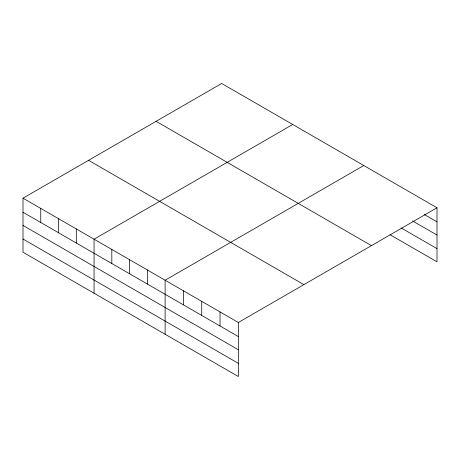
<?xml version="1.0" encoding="UTF-8"?>
<svg xmlns="http://www.w3.org/2000/svg" width="460" height="460" viewBox="0 0 460 460"><rect width="100%" height="100%" fill="white"/><g stroke="black" fill="none" stroke-linecap="round" stroke-linejoin="round"><path stroke-width="0.69" d="M23 198.174L238.332 322.489L238.332 376.527L23 252.212L23 198.174L221.668 83.473L437 207.788L437 261.826L390.022 234.703M292.727 124.493L94.058 239.2L94.058 293.233M363.785 165.519L165.117 280.22L165.117 334.259M238.332 322.489L437 207.788M424.189 214.463L437 221.864M412.597 220.961L437 235.048M401.005 227.855L437 248.641M156.107 121.325L371.438 245.64M88.561 160.321L303.893 284.642M23 212.244L238.332 336.565M23 225.434L238.332 349.755M23 239.022L238.332 363.342M220.024 311.926L220.024 325.996M201.721 301.358L201.721 315.428M183.419 290.789L183.419 304.865M147.355 269.968L147.355 284.038M129.588 259.71L129.588 273.78M111.826 249.452L111.826 263.528M76.297 228.942L76.297 243.012M58.529 218.684L58.529 232.76M40.767 208.426L40.767 222.502"/></g></svg>
